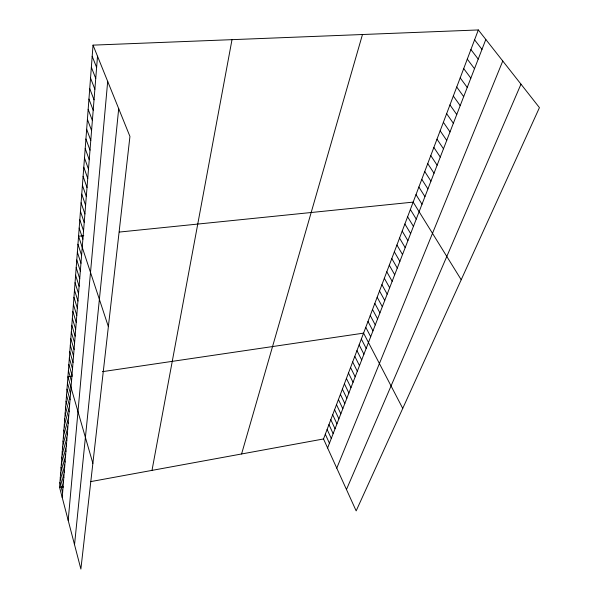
<?xml version="1.0" encoding="UTF-8"?>
<svg xmlns="http://www.w3.org/2000/svg" width="599" height="599" viewBox="0 0 599 599"><rect width="100%" height="100%" fill="white"/><g stroke="black" fill="none" stroke-linecap="round" stroke-linejoin="round"><path stroke-width="0.9" d="M93.032 45.135L129.938 136.452L80.88 569.05L59.563 487.316L93.032 45.135L478.331 29.95L539.437 107.633L356.165 510.88L323.52 438.962L478.331 29.95M62.221 497.507L97.517 56.216M68.189 520.381L107.693 81.404M74.531 544.693L118.707 108.651M151.996 470.387L232.008 39.654M241.584 453.975L362.477 34.517M327.608 447.97L485.819 39.474M336.765 468.141L502.763 61.016M346.469 489.518L520.98 84.167M59.563 487.316L63.022 486.688M90.434 481.663L323.52 438.962M72.382 376.09L67.934 376.749L92.867 463.341M102.347 371.672L363.578 333.134L402.738 408.398M83.755 235.692L78.574 236.216L108.367 326.642M119.351 232.06L413.168 202.118L461.208 279.748M474.588 39.834L481.985 49.373M470.904 49.56L478.212 59.114M467.28 59.144L474.498 68.705M463.708 68.578L470.836 78.155M460.189 77.87L467.235 87.454M456.73 87.02L463.686 96.619M453.316 96.035L460.189 105.641M449.954 104.922L456.752 114.529M446.644 113.675L453.361 123.289M443.38 122.301L450.014 131.915M440.16 130.799L446.719 140.421M436.985 139.178L443.477 148.799M433.863 147.436L440.28 157.058M430.778 155.583L437.12 165.204M427.738 163.609L434.013 173.231M424.743 171.524L430.951 181.145M421.793 179.333L427.926 188.947M418.873 187.03L424.946 196.644M415.998 194.623L422.01 204.229M410.367 209.5L416.245 219.099M407.612 216.793L413.43 226.385M404.887 223.989L410.644 233.573M402.199 231.087L407.897 240.663M399.548 238.095L405.186 247.657M396.927 245.006L402.513 254.56M394.344 251.835L399.877 261.374M391.798 258.566L397.272 268.105M389.283 265.222L394.696 274.746M386.797 271.789L392.158 281.298M384.341 278.273L389.649 287.767M381.915 284.675L387.179 294.161M379.526 290.994L384.73 300.466M377.16 297.239L382.319 306.695M374.824 303.401L379.938 312.85M372.526 309.496L377.587 318.93M370.242 315.516L375.259 324.928M367.996 321.461L372.96 330.858M365.772 327.331L370.691 336.72M361.339 339.041L366.169 348.393M359.13 344.874L363.915 354.211M356.952 350.64L361.691 359.962M354.795 356.338L359.49 365.637M352.661 361.961L357.318 371.253M350.557 367.524L355.17 376.793M348.483 373.012L353.051 382.267M346.424 378.448L350.954 387.68M344.395 383.809L348.888 393.026M342.388 389.118L346.836 398.313M340.404 394.359L344.814 403.539M338.442 399.54L342.815 408.705M336.503 404.669L340.838 413.812M334.579 409.731L338.884 418.858M332.685 414.74L336.945 423.845M330.813 419.697L335.036 428.779M328.956 424.594L333.149 433.654M327.121 429.438L331.277 438.483M325.309 434.23L329.435 443.253M92.186 56.306L96.619 67.41M91.355 67.283L95.743 78.402M90.539 78.065L94.874 89.199M89.738 88.659L94.028 99.801M88.951 99.075L93.197 110.223M88.18 109.31L92.373 120.466M87.417 119.373L91.572 130.537M86.668 129.264L90.778 140.436M85.927 138.99L90 150.162M85.208 148.559L89.236 159.731M84.496 157.971L88.48 169.143M83.793 167.233L87.746 178.397M83.104 176.338L87.012 187.502M82.422 185.301L86.301 196.465M81.756 194.128L85.59 205.277M81.097 202.806L84.901 213.955M80.453 211.357L84.219 222.499M79.817 219.773L83.546 230.9M79.188 228.062L82.879 239.173M77.96 244.257L81.591 255.346M77.361 252.172L80.955 263.253M76.769 259.966L80.333 271.033M76.193 267.648L79.719 278.7M75.616 275.218L79.113 286.255M75.055 282.683L78.521 293.697M74.493 290.028L77.937 301.027M73.947 297.276L77.353 308.26M73.407 304.419L76.784 315.381M72.876 311.458L76.223 322.404M72.352 318.406L75.669 329.323M71.828 325.25L75.13 336.151M71.318 331.996L74.59 342.883M70.817 338.652L74.059 349.517M70.323 345.219L73.535 356.061M69.828 351.695L73.018 362.515M69.342 358.09L72.509 368.879M68.87 364.394L72.007 375.161M68.398 370.609L71.513 381.361M67.462 382.986L70.525 393.693M66.991 389.148L70.031 399.818M66.534 395.22L69.551 405.867M66.085 401.21L69.072 411.835M65.635 407.125L68.6 417.72M65.194 412.958L68.136 423.53M64.752 418.723L67.68 429.266M64.325 424.406L67.223 434.926M63.898 430.022L66.781 440.512M63.479 435.563L66.339 446.023M63.067 441.029L65.905 451.474M62.655 446.435L65.471 456.842M62.251 451.766L65.051 462.151M61.854 457.037L64.632 467.392M61.465 462.241L64.213 472.566M61.076 467.377L63.808 477.68M60.686 472.454L63.404 482.727M60.312 477.47L63.007 487.713M59.93 482.42L62.61 492.64"/></g></svg>
